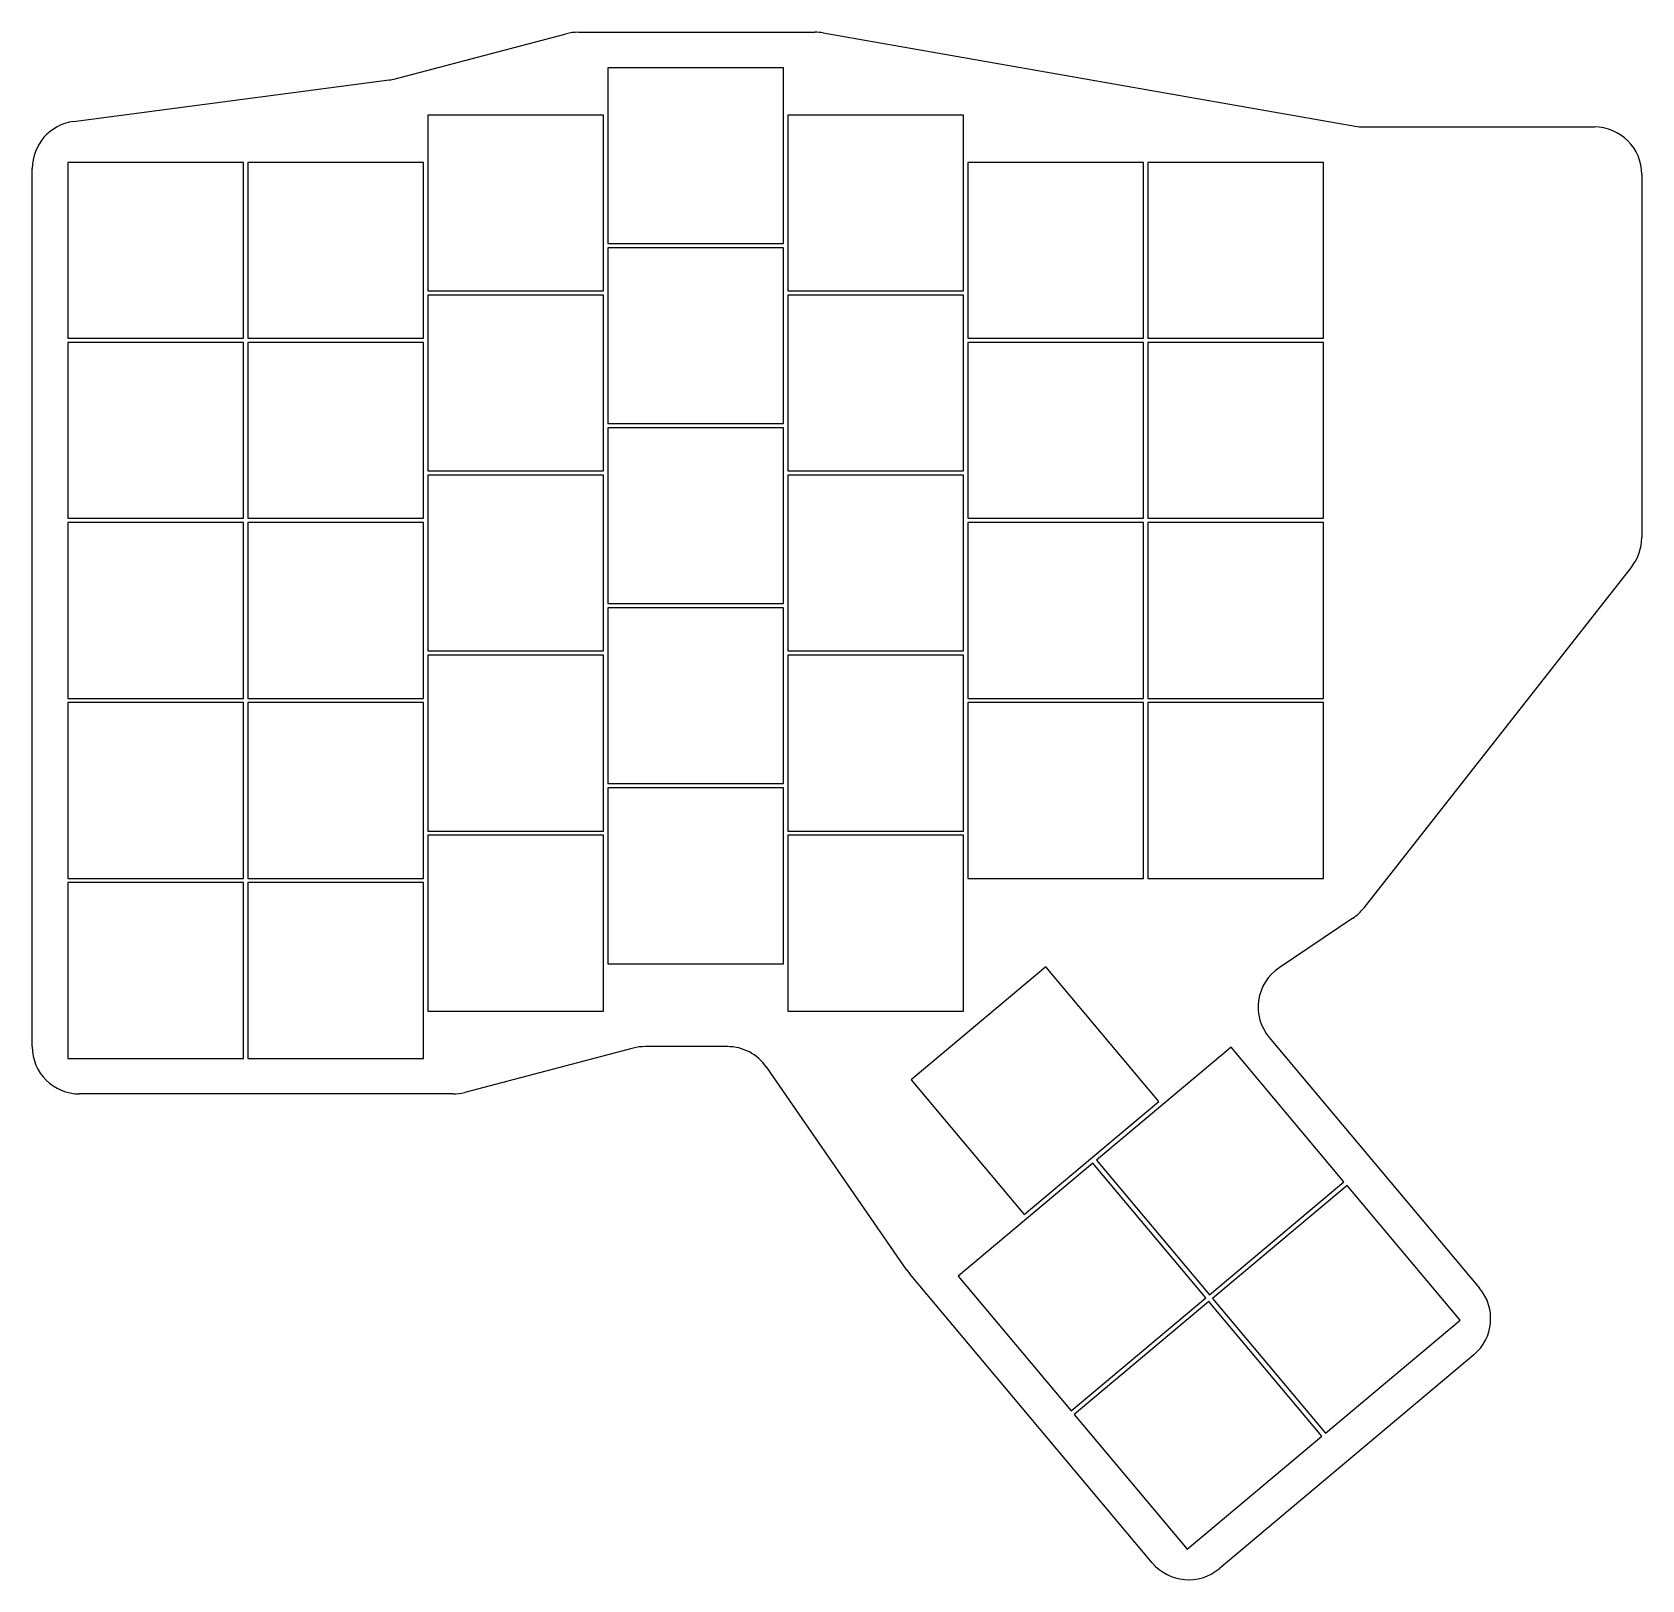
# Model space of a CAD drawing. Header units: millimetres. Extents: x 37 to 207, y -189 to -26.
import ezdxf

# ---------------------------------------------------------------- set-up
doc = ezdxf.new("R2010")
doc.units = ezdxf.units.MM

msp = doc.modelspace()

# ---------------------------------------------------------------- linework, layer by layer
at = {"linetype": 'CONTINUOUS'}
for p, q in [((75.28, -30.89), (93.35, -26.14)), ((94.62, -25.98), (119.59, -25.98)), ((120.45, -26.05), (176.6, -35.9)), ((116.28, -29.73), (97.72, -29.73)), ((97.72, -29.73), (97.72, -48.27)), ((116.28, -48.27), (116.28, -29.73)), ((41.32, -35.4), (74.66, -31.02)), ((97.28, -34.73), (78.72, -34.73)), ((78.72, -34.73), (78.72, -53.27)), ((97.28, -53.27), (97.28, -34.73)), ((135.28, -34.73), (116.72, -34.73)), ((116.72, -34.73), (116.72, -53.27)), ((135.28, -53.27), (135.28, -34.73)), ((177.46, -35.98), (201.86, -35.98)), ((36.98, -133.03), (36.98, -40.36)), ((59.27, -39.73), (40.73, -39.73)), ((40.73, -39.73), (40.73, -58.27)), ((59.27, -58.27), (59.27, -39.73)), ((78.28, -39.73), (59.73, -39.73)), ((59.73, -39.73), (59.73, -58.27)), ((78.28, -58.27), (78.28, -39.73)), ((154.28, -39.73), (135.72, -39.73)), ((135.72, -39.73), (135.72, -58.27)), ((154.28, -58.27), (154.28, -39.73)), ((173.28, -39.73), (154.72, -39.73)), ((154.72, -39.73), (154.72, -58.27)), ((173.28, -58.27), (173.28, -39.73)), ((206.86, -40.98), (206.86, -79.3)), ((97.72, -48.27), (116.28, -48.27)), ((116.28, -48.73), (97.72, -48.73)), ((97.72, -48.73), (97.72, -67.28)), ((116.28, -67.28), (116.28, -48.73)), ((78.72, -53.27), (97.28, -53.27)), ((97.28, -53.73), (78.72, -53.73)), ((78.72, -53.73), (78.72, -72.28)), ((97.28, -72.28), (97.28, -53.73)), ((116.72, -53.27), (135.28, -53.27)), ((135.28, -53.73), (116.72, -53.73)), ((116.72, -53.73), (116.72, -72.28)), ((135.28, -72.28), (135.28, -53.73)), ((40.73, -58.27), (59.27, -58.27)), ((59.27, -58.73), (40.73, -58.73)), ((40.73, -58.73), (40.73, -77.28)), ((59.27, -77.28), (59.27, -58.73)), ((59.73, -58.27), (78.28, -58.27)), ((78.28, -58.73), (59.73, -58.73)), ((59.73, -58.73), (59.73, -77.28)), ((78.28, -77.28), (78.28, -58.73)), ((135.72, -58.27), (154.28, -58.27)), ((154.28, -58.73), (135.72, -58.73)), ((135.72, -58.73), (135.72, -77.28)), ((154.28, -77.28), (154.28, -58.73)), ((154.72, -58.27), (173.28, -58.27)), ((173.28, -58.73), (154.72, -58.73)), ((154.72, -58.73), (154.72, -77.28)), ((173.28, -77.28), (173.28, -58.73)), ((97.72, -67.28), (116.28, -67.28)), ((116.28, -67.72), (97.72, -67.72)), ((97.72, -67.72), (97.72, -86.28)), ((116.28, -86.28), (116.28, -67.72)), ((78.72, -72.28), (97.28, -72.28)), ((97.28, -72.72), (78.72, -72.72)), ((78.72, -72.72), (78.72, -91.28)), ((97.28, -91.28), (97.28, -72.72)), ((116.72, -72.28), (135.28, -72.28)), ((135.28, -72.72), (116.72, -72.72)), ((116.72, -72.72), (116.72, -91.28)), ((135.28, -91.28), (135.28, -72.72)), ((40.73, -77.28), (59.27, -77.28)), ((59.27, -77.72), (40.73, -77.72)), ((40.73, -77.72), (40.73, -96.28)), ((59.27, -96.28), (59.27, -77.72)), ((59.73, -77.28), (78.28, -77.28)), ((78.28, -77.72), (59.73, -77.72)), ((59.73, -77.72), (59.73, -96.28)), ((78.28, -96.28), (78.28, -77.72)), ((135.72, -77.28), (154.28, -77.28)), ((154.28, -77.72), (135.72, -77.72)), ((135.72, -77.72), (135.72, -96.28)), ((154.28, -96.28), (154.28, -77.72)), ((154.72, -77.28), (173.28, -77.28)), ((173.28, -77.72), (154.72, -77.72)), ((154.72, -77.72), (154.72, -96.28)), ((173.28, -96.28), (173.28, -77.72)), ((205.8, -82.38), (177.51, -118.4)), ((97.72, -86.28), (116.28, -86.28)), ((116.28, -86.72), (97.72, -86.72)), ((97.72, -86.72), (97.72, -105.28)), ((116.28, -105.28), (116.28, -86.72)), ((78.72, -91.28), (97.28, -91.28)), ((97.28, -91.72), (78.72, -91.72)), ((78.72, -91.72), (78.72, -110.28)), ((97.28, -110.28), (97.28, -91.72)), ((116.72, -91.28), (135.28, -91.28)), ((135.28, -91.72), (116.72, -91.72)), ((116.72, -91.72), (116.72, -110.28)), ((135.28, -110.28), (135.28, -91.72)), ((40.73, -96.28), (59.27, -96.28)), ((59.27, -96.72), (40.73, -96.72)), ((40.73, -96.72), (40.73, -115.28)), ((59.27, -115.28), (59.27, -96.72)), ((59.73, -96.28), (78.28, -96.28)), ((78.28, -96.72), (59.73, -96.72)), ((59.73, -96.72), (59.73, -115.28)), ((78.28, -115.28), (78.28, -96.72)), ((135.72, -96.28), (154.28, -96.28)), ((154.28, -96.72), (135.72, -96.72)), ((135.72, -96.72), (135.72, -115.28)), ((154.28, -115.28), (154.28, -96.72)), ((154.72, -96.28), (173.28, -96.28)), ((173.28, -96.72), (154.72, -96.72)), ((154.72, -96.72), (154.72, -115.28)), ((173.28, -115.28), (173.28, -96.72)), ((97.72, -105.28), (116.28, -105.28)), ((116.28, -105.72), (97.72, -105.72)), ((97.72, -105.72), (97.72, -124.28)), ((116.28, -124.28), (116.28, -105.72)), ((78.72, -110.28), (97.28, -110.28)), ((116.72, -110.28), (135.28, -110.28)), ((97.28, -110.72), (78.72, -110.72)), ((78.72, -110.72), (78.72, -129.28)), ((97.28, -129.28), (97.28, -110.72)), ((135.28, -110.72), (116.72, -110.72)), ((116.72, -110.72), (116.72, -129.28)), ((135.28, -129.28), (135.28, -110.72)), ((40.73, -115.28), (59.27, -115.28)), ((59.73, -115.28), (78.28, -115.28)), ((135.72, -115.28), (154.28, -115.28)), ((154.72, -115.28), (173.28, -115.28)), ((59.27, -115.72), (40.73, -115.72)), ((40.73, -115.72), (40.73, -134.28)), ((59.27, -134.28), (59.27, -115.72)), ((78.28, -115.72), (59.73, -115.72)), ((59.73, -115.72), (59.73, -134.28)), ((78.28, -134.28), (78.28, -115.72)), ((176.37, -119.47), (168.58, -124.71)), ((97.72, -124.28), (116.28, -124.28)), ((143.96, -124.62), (129.75, -136.55)), ((155.89, -138.83), (143.96, -124.62)), ((78.72, -129.28), (97.28, -129.28)), ((116.72, -129.28), (135.28, -129.28)), ((167.54, -132.07), (189.74, -158.53)), ((100.4, -133.19), (82.65, -137.86)), ((110.35, -133.03), (101.67, -133.03)), ((163.51, -133.09), (149.3, -145.02)), ((175.43, -147.3), (163.51, -133.09)), ((40.73, -134.28), (59.27, -134.28)), ((59.73, -134.28), (78.28, -134.28)), ((129.29, -156.61), (114.47, -135.18)), ((129.75, -136.55), (141.68, -150.76)), ((81.38, -138.03), (41.98, -138.03)), ((141.68, -150.76), (155.89, -138.83)), ((148.91, -145.34), (134.7, -157.26)), ((160.84, -159.55), (148.91, -145.34)), ((149.3, -145.02), (161.22, -159.23)), ((161.22, -159.23), (175.43, -147.3)), ((175.75, -147.69), (161.54, -159.61)), ((187.68, -161.9), (175.75, -147.69)), ((155.2, -187.52), (129.57, -156.98)), ((134.7, -157.26), (146.63, -171.47)), ((146.63, -171.47), (160.84, -159.55)), ((161.54, -159.61), (173.47, -173.82)), ((161.16, -159.93), (146.95, -171.86)), ((173.08, -174.14), (161.16, -159.93)), ((173.47, -173.82), (187.68, -161.9)), ((189.13, -165.57), (162.24, -188.13)), ((146.95, -171.86), (158.87, -186.07)), ((158.87, -186.07), (173.08, -174.14))]:
    msp.add_line(p, q, dxfattribs=at)
for centre, start, end in [((94.62, -30.98), 90, 104.7436), ((119.59, -30.98), 80.0494, 90), ((74.01, -26.06), 277.4959, 284.7436), ((41.98, -40.36), 97.4959, 180), ((177.46, -30.98), 260.0494, 270), ((201.86, -40.98), 0, 90), ((201.86, -79.3), 321.8611, 0), ((173.58, -115.32), 303.9363, 321.8611), ((171.37, -128.86), 123.9363, 220), ((41.98, -133.03), 180, 270), ((101.67, -138.03), 90, 104.7436), ((110.35, -138.03), 34.6712, 90), ((81.38, -133.03), 270, 284.7436), ((133.4, -153.76), 214.6712, 220), ((185.91, -161.74), 310, 40), ((159.03, -184.3), 220, 310)]:
    msp.add_arc(centre, 5, start, end, dxfattribs=at)

doc.saveas('drawing.dxf')
